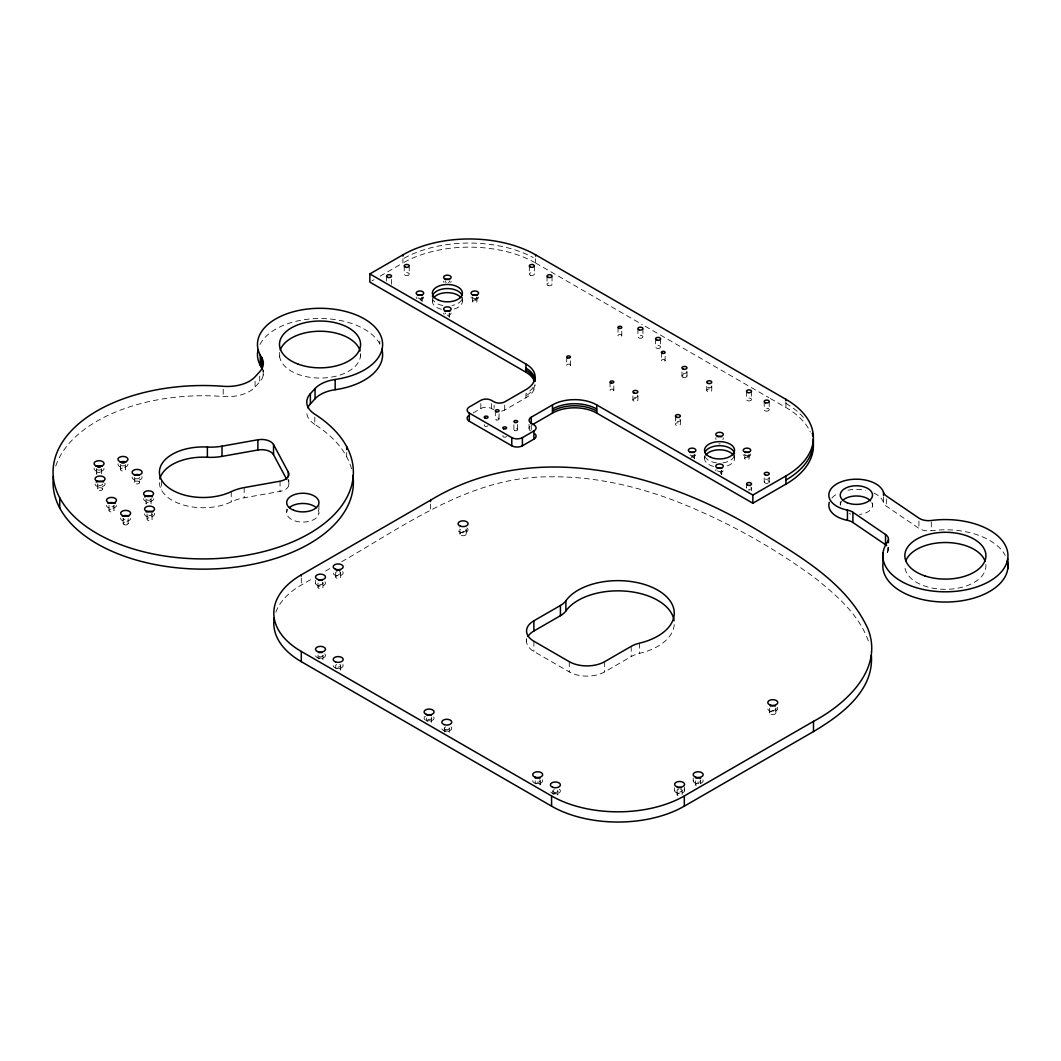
<?xml version="1.0" encoding="UTF-8"?>
<svg xmlns="http://www.w3.org/2000/svg" width="1061" height="1061" viewBox="0 0 1061 1061"><rect width="100%" height="100%" fill="white"/><g stroke="black" fill="none" stroke-linecap="round" stroke-linejoin="round"><path stroke-width="0.75" stroke-dasharray="5 3.75" d="M151.06 498.882L151.06 504.041A2.507 1.446 0 0 0 148.62 502.463A2.507 1.446 0 0 0 146.06 503.922M315.528 583.51L315.528 580.447M317.982 587.237L317.995 583.073M335.687 577.025L335.687 572.847M431.588 722.17L431.588 718.085M449.294 732.382L449.294 728.297M529.054 428.432L529.054 424.334M535.195 783.509L535.195 780.777M540.195 784.861L540.195 780.777M557.887 795.087L557.887 791.002M570.447 365.17A1.883 1.088 0 0 0 567.635 364.228A1.883 1.088 0 0 0 567.635 366.098A1.883 1.088 0 0 0 570.447 365.17L570.447 356.987M613.802 390.276A1.883 1.088 0 0 0 611.109 389.228A1.883 1.088 0 0 0 610.871 391.098A1.883 1.088 0 0 0 613.802 390.276L613.802 382.026M621.773 335.541A1.883 1.088 0 0 0 618.948 334.6A1.883 1.088 0 0 0 618.948 336.47A1.883 1.088 0 0 0 621.773 335.541L621.773 327.358M665.114 360.647A1.883 1.088 0 0 0 662.422 359.599A1.883 1.088 0 0 0 662.197 361.469A1.883 1.088 0 0 0 665.114 360.647L665.128 355.687M674.637 790.843L674.637 787.779M693.218 781.135L693.218 778.071M695.684 784.861L695.684 780.777M700.684 783.509L700.684 780.777M360.408 356.814L360.422 353.671M499.028 418.777L499.068 410.806M517.609 429.506L517.649 421.535M146.073 503.776L146.1 499.055M318.008 657.979L318.075 655.008M335.714 668.191L335.767 665.22M55.756 466.044A150.158 86.697 0 0 1 223.221 396.509A31.286 18.064 0 0 0 255.051 387.04L259.72 381.933A31.286 18.064 0 0 0 263.022 370.939M371.907 280.913L373.976 279.719M380.17 276.139L402.915 263.009L402.915 258.672M473.153 412.928L480.819 408.498A7.507 4.337 0 0 1 491.442 408.498L494.094 410.037M501.681 411.098A7.507 4.337 0 0 0 504.704 410.037L525.951 397.769A31.286 18.064 0 0 0 535.102 384.997M275.807 612.25A93.859 54.191 0 0 1 301.297 585.035L313.406 578.046M325.528 571.057L330.913 567.94M341.669 561.733C406.177 524.718 471.84 476.097 549.903 476.827C592.582 476.097 634.81 485.686 674.584 500.646C724.69 520.301 772.368 546.388 815.591 578.444C837.036 595.698 859.476 615.101 868.667 641.892M526.707 639.624A25.026 14.443 0 0 0 533.882 651.454L569.266 671.892A25.026 14.443 0 0 0 604.664 671.892L631.215 656.56A25.026 14.443 0 0 1 639.372 653.417A56.313 32.506 0 0 0 674.252 623.086M159.415 482.649A43.793 25.292 0 0 0 184.8 505.381A43.793 25.292 0 0 0 231.245 501.866A37.546 21.671 0 0 1 244.189 497.808L280.051 491.402A12.52 7.228 0 0 0 288.313 482.37L288.313 479.453M535.633 263.009L642.29 324.586M645.128 326.231L768.84 397.65M770.273 398.472L785.909 407.504A93.859 54.191 0 0 1 810.312 432.026M873.893 493.033A27.533 15.888 0 0 1 883.521 502.662A12.52 7.228 0 0 0 886.32 506.137L918.932 528.351A12.52 7.228 0 0 0 931.293 530.725A62.572 36.127 0 0 1 1005.271 555.46M340.647 572.675L340.687 577.025A2.507 1.446 0 0 1 336.934 578.272A2.507 1.446 0 0 1 336.934 575.778A2.507 1.446 0 0 1 340.687 577.025M322.955 582.9L322.995 587.237A2.507 1.446 0 0 1 319.242 588.497A2.507 1.446 0 0 1 319.242 585.99A2.507 1.446 0 0 1 322.995 587.237M279.666 352.398L279.706 357.066M263.181 370.607L263.194 375.183L263.194 370.064M661.374 352.398L661.401 360.767M618.019 327.358L618.046 335.727M610.048 382.026L610.075 390.395M566.693 356.987L566.72 365.355M513.895 424.771L513.895 429.639M495.315 410.806L495.315 418.909M931.293 521.959L931.293 530.725M918.932 521.057L918.932 528.351M888.455 547.052L888.455 549.969M887.553 547.755L887.553 552.131A62.572 36.127 0 0 0 885.404 555.646M886.32 498.842L886.32 506.137M883.521 496.827L883.521 502.662M872.46 503.139L872.46 506.07M840.285 501.614L840.285 504.532M785.909 401.88L785.909 407.504M775.909 708.668L775.909 712.753M769.663 708.668L769.663 712.753M769.225 401.535L769.225 409.705A2.507 1.446 0 0 1 765.472 410.965A2.507 1.446 0 0 1 765.472 408.458A2.507 1.446 0 0 1 769.225 409.705M769.225 477.848L769.225 481.933M764.212 401.535L764.212 409.705M764.212 477.848L764.212 481.933M751.533 391.31L751.533 399.493A2.507 1.446 0 0 1 747.766 400.74A2.507 1.446 0 0 1 747.766 398.233A2.507 1.446 0 0 1 751.533 399.493M751.533 488.06L751.533 490.792M749.172 454.373L749.172 458.458A2.188 1.26 0 0 1 745.883 459.559A2.188 1.26 0 0 1 745.883 457.371A2.188 1.26 0 0 1 749.172 458.458M746.52 391.31L746.52 399.493M746.52 483.975L746.52 488.06A2.507 1.446 0 0 1 746.639 487.622M744.782 454.373L744.782 458.458M734.557 454.373L734.557 458.458M721.732 470.209L721.732 474.294M711.759 386.257L711.759 390.342A2.507 1.446 0 0 1 707.78 391.522A2.507 1.446 0 0 1 708.231 389.029A2.507 1.446 0 0 1 711.745 390.501M706.745 386.257L706.745 390.342M704.531 455.739L704.531 458.458M694.305 454.373L694.305 458.458M686.984 371.96L686.984 376.045M684.57 787.063L684.57 790.127M682.104 790.485L682.104 794.57M681.971 371.96L681.971 376.045M680.38 420.103L680.38 424.188A2.507 1.446 0 0 1 676.626 425.448A2.507 1.446 0 0 1 676.626 422.941A2.507 1.446 0 0 1 680.38 424.188M677.09 790.485L677.09 794.57M675.38 416.018L675.38 424.188M660.618 338.83L660.618 347.013A2.507 1.446 0 0 1 656.865 348.26A2.507 1.446 0 0 1 656.865 345.753A2.507 1.446 0 0 1 660.618 347.013M655.618 338.83L655.618 347.013M642.926 328.618L642.926 336.788A2.507 1.446 0 0 1 639.014 337.982A2.507 1.446 0 0 1 639.332 335.488A2.507 1.446 0 0 1 642.913 336.894M639.372 643.205L639.372 653.417M637.913 328.618L637.913 336.788M637.913 395.939L637.913 400.024A2.507 1.446 0 0 1 634.16 401.283A2.507 1.446 0 0 1 634.16 398.777A2.507 1.446 0 0 1 637.913 400.024M632.913 395.939L632.913 400.024M631.215 646.348L631.215 656.56M604.664 661.666L604.664 671.892M569.266 661.666L569.266 671.892M552.887 791.002L552.887 793.721M552.025 276.139L552.025 284.308M547.012 276.139L547.012 284.308M535.633 258.672L535.633 262.624M534.32 265.913L534.32 274.083M533.882 641.229L533.882 651.454M531.256 424.957L531.256 429.851M529.32 265.913L529.32 274.083M526.548 638.682L526.548 641.229M525.951 397.769L525.951 393.684A31.286 18.064 0 0 0 533.63 386.39M504.704 405.13L504.704 410.037M494.094 405.13L494.094 408.405M491.442 403.591L491.442 408.498M480.819 403.591L480.819 408.498M476.999 297.239L476.999 301.324A2.188 1.26 0 0 1 473.71 302.425A2.188 1.26 0 0 1 473.71 300.236A2.188 1.26 0 0 1 476.999 301.324M472.609 297.239L472.609 301.324M466.217 529.863L466.217 533.948M462.397 297.239L462.397 301.324M459.957 529.863L459.957 533.948M449.559 317.159L449.559 313.075A2.188 1.26 0 0 1 447.371 314.335A2.188 1.26 0 0 1 445.196 312.942M444.28 728.297L444.28 731.016M432.357 297.239L432.357 301.324M430.501 504.068L430.501 510.447M426.588 718.085L426.588 720.804M422.132 297.239L422.132 301.324M409.228 265.913L409.228 274.083A2.507 1.446 0 0 1 405.474 275.343A2.507 1.446 0 0 1 405.474 272.836A2.507 1.446 0 0 1 409.228 274.083M404.228 265.913L404.228 274.083M391.536 279.401L391.536 284.308M386.522 276.139L386.522 281.032M379.811 341.058L379.811 343.976M346.682 452.45L346.682 456.84M340.687 665.592L340.687 669.69M322.995 655.38L322.995 659.465M318.91 504.744L318.91 513.497M314.799 417.119L314.799 424.413A150.158 86.697 0 0 1 351.615 469.161M301.297 578.02L301.297 585.035M288.817 480.063L288.817 485.182M286.722 509.147L286.722 512.065M280.051 481.19L280.051 491.402M259.72 376.098L259.72 381.933M255.051 381.204L255.051 387.04M244.189 487.596L244.189 497.808M231.245 491.641L231.245 501.866M223.221 389.215L223.221 396.509M161.365 481.137L161.365 489.903M152.055 514.253L152.055 519.36A2.507 1.446 0 0 1 148.195 520.434A2.507 1.446 0 0 1 148.434 517.94A2.507 1.446 0 0 1 152.068 519.306M147.068 513.988L147.068 519.094M139.614 482.596A2.507 1.446 0 0 0 135.98 481.217A2.507 1.446 0 0 0 135.742 483.71A2.507 1.446 0 0 0 139.614 482.596L139.601 477.53A2.507 1.446 0 0 1 137.055 478.843A2.507 1.446 0 0 1 134.601 477.423M134.614 477.264L134.614 482.37M128.142 523.63L128.142 518.524A2.507 1.446 0 0 1 125.689 519.837A2.507 1.446 0 0 1 123.182 518.617M125.45 464.559L125.45 469.665A2.507 1.446 0 0 1 121.591 470.739A2.507 1.446 0 0 1 121.829 468.246A2.507 1.446 0 0 1 125.463 469.612M123.156 518.259L123.156 523.365M120.463 464.294L120.463 469.4M113.991 505.54L113.991 510.646A2.507 1.446 0 0 1 110.132 511.72A2.507 1.446 0 0 1 110.371 509.227A2.507 1.446 0 0 1 114.004 510.606M109.004 510.381L109.004 505.275A2.507 1.446 0 0 0 111.538 506.853A2.507 1.446 0 0 0 113.991 505.288M102.546 489.201A2.507 1.446 0 0 0 98.925 487.835A2.507 1.446 0 0 0 98.673 490.328A2.507 1.446 0 0 0 102.546 489.201L102.546 484.148A2.507 1.446 0 0 1 99.999 485.461A2.507 1.446 0 0 1 97.546 484.028M101.538 468.816L101.538 473.935M97.559 483.882L97.559 488.988M96.551 468.551L96.551 473.657M466.867 527.98A5 2.891 0 0 1 466.455 531.999A5 2.891 0 0 1 459.466 531.866A5 2.891 0 0 1 459.546 527.821M465.938 529.121A3.13 1.804 0 0 1 463.087 531.667A3.13 1.804 0 0 1 460.249 529.121M777.183 707.289A5 2.891 0 0 1 773.496 711.533A5 2.891 0 0 1 767.899 708.058M775.79 708.164A3.13 1.804 0 0 1 772.779 710.472A3.13 1.804 0 0 1 769.782 708.164M342.623 571.6A5 2.891 0 0 1 338.273 575.831A5 2.891 0 0 1 333.671 571.693M339.228 571.627A2.507 1.446 0 0 1 340.157 573.829A2.507 1.446 0 0 1 336.218 573.829A2.507 1.446 0 0 1 337.146 571.627M324.931 581.826A5 2.891 0 0 1 320.926 586.03A5 2.891 0 0 1 315.714 582.29M322.385 582.21A2.507 1.446 0 0 1 322.212 584.2A2.507 1.446 0 0 1 318.764 584.2A2.507 1.446 0 0 1 318.592 582.21M324.746 653.868A5 2.891 0 0 1 323.698 657.595A5 2.891 0 0 1 317.133 657.528A5 2.891 0 0 1 316.337 653.775M318.3 658.775A2.507 1.446 0 0 1 321.987 658.311A2.507 1.446 0 0 1 322.252 660.486M322.982 655.221A2.507 1.446 0 0 1 320.449 656.825A2.507 1.446 0 0 1 318.008 655.168M342.783 664.451A5 2.891 0 0 1 338.273 668.483A5 2.891 0 0 1 333.525 664.531M336.854 668.457A2.507 1.446 0 0 1 340.302 668.907A2.507 1.446 0 0 1 339.533 670.897M339.692 664.438A2.507 1.446 0 0 1 340.037 666.573A2.507 1.446 0 0 1 336.337 666.573A2.507 1.446 0 0 1 336.682 664.438M433.684 716.931A5 2.891 0 0 1 432.556 720.167A5 2.891 0 0 1 426.92 720.684M425.488 720.087A5 2.891 0 0 1 425.368 716.148M431.403 717.528A2.507 1.446 0 0 1 429.029 719.53A2.507 1.446 0 0 1 426.827 717.461M427.092 721.294A2.507 1.446 0 0 1 430.66 721.042A2.507 1.446 0 0 1 430.991 723.111M451.044 726.785A5 2.891 0 0 1 450.089 730.472A5 2.891 0 0 1 443.617 730.538A5 2.891 0 0 1 442.437 726.865M444.347 732.063A2.507 1.446 0 0 1 448.153 731.175A2.507 1.446 0 0 1 448.286 733.536M559.24 789.145A5 2.891 0 0 1 558.776 793.124A5 2.891 0 0 1 551.866 793.044A5 2.891 0 0 1 551.667 789.066M553.205 794.384A2.507 1.446 0 0 1 556.587 793.814A2.507 1.446 0 0 1 557.595 795.763M684.04 789.145A5 2.891 0 0 1 679.504 793.376A5 2.891 0 0 1 675.247 789.052M702.899 779.822A5 2.891 0 0 1 697.913 783.668A5 2.891 0 0 1 693.669 779.53M696.228 785.777A2.507 1.446 0 0 1 696.507 783.787A2.507 1.446 0 0 1 699.955 783.84M700.035 779.808A2.507 1.446 0 0 1 699.928 781.824A2.507 1.446 0 0 1 696.44 781.824A2.507 1.446 0 0 1 696.321 779.808M535.818 783.907A2.507 1.446 0 0 1 539.81 784.092A2.507 1.446 0 0 1 538.391 786.254M542.383 779.769A5 2.891 0 0 1 537.516 783.668A5 2.891 0 0 1 533.139 779.583M539.545 779.808A2.507 1.446 0 0 1 539.426 781.824A2.507 1.446 0 0 1 535.951 781.811A2.507 1.446 0 0 1 535.845 779.808M678.098 795.737A2.507 1.446 0 0 1 678.403 793.31A2.507 1.446 0 0 1 682.09 794.477M680.472 789.132A2.507 1.446 0 0 1 681.6 791.347A2.507 1.446 0 0 1 677.594 791.347A2.507 1.446 0 0 1 678.722 789.132M888.163 547.715A12.52 7.228 0 0 1 887.553 552.131M831.89 498.033A27.533 15.888 0 0 1 837.832 493.551M847.964 490.169A27.533 15.888 0 0 1 865.365 490.275M985.855 564.505A40.543 23.408 0 0 1 946.385 589.319A40.543 23.408 0 0 1 904.847 565.672M871.824 502.596A16.14 9.324 0 0 1 859.529 514.439M850.67 514.015A16.14 9.324 0 0 1 849.211 513.657M840.232 505.368A16.14 9.324 0 0 1 841.903 501.163M318.234 510.036A16.14 9.324 0 0 1 302.146 522.092A16.14 9.324 0 0 1 287.836 509.307M259.985 344.493A62.572 36.127 0 0 1 321.881 318.539A62.572 36.127 0 0 1 381.018 346.562M314.799 424.413A31.286 18.064 0 0 1 306.934 410.448M151.06 498.67A2.507 1.446 0 0 1 148.606 500.235A2.507 1.446 0 0 1 146.06 498.71M360.581 354.321A40.543 23.408 0 0 1 319.162 378.048A40.543 23.408 0 0 1 279.56 353.313M153.566 498.75A5 2.891 0 0 1 148.46 501.681A5 2.891 0 0 1 143.567 498.63M141.895 476.548A5 2.891 0 0 1 136.644 480.275A5 2.891 0 0 1 132.678 476.044M104.827 483.153A5 2.891 0 0 1 100.835 486.866A5 2.891 0 0 1 95.039 484.055M116.511 505.368A5 2.891 0 0 1 111.392 508.299A5 2.891 0 0 1 106.498 505.248M96.79 474.413A2.507 1.446 0 0 1 98.222 472.437A2.507 1.446 0 0 1 101.485 473.471M103.991 468.233A5 2.891 0 0 1 98.938 471.575A5 2.891 0 0 1 94.137 468.113M101.166 469.453A2.507 1.446 0 0 1 96.962 469.492M124.628 465.5A2.507 1.446 0 0 1 121.352 465.527M127.943 464.174A5 2.891 0 0 1 122.678 467.304A5 2.891 0 0 1 118.05 463.843M130.649 518.55A5 2.891 0 0 1 125.185 521.269A5 2.891 0 0 1 120.689 518.02M151.551 513.232A2.507 1.446 0 0 1 151.272 515.182A2.507 1.446 0 0 1 147.903 515.208A2.507 1.446 0 0 1 147.545 513.272M154.349 513.272A5 2.891 0 0 1 149.641 517.012A5 2.891 0 0 1 144.747 513.352M679.65 419.082A2.507 1.446 0 0 1 679.65 421.124A2.507 1.446 0 0 1 676.109 421.124A2.507 1.446 0 0 1 676.109 419.082M711.706 385.965A2.507 1.446 0 0 1 709.252 387.703A2.507 1.446 0 0 1 706.798 385.965M686.772 371.377A2.507 1.446 0 0 1 684.478 373.406A2.507 1.446 0 0 1 682.183 371.377M637.595 395.236A2.507 1.446 0 0 1 635.406 397.384A2.507 1.446 0 0 1 633.218 395.236M530.381 430.885A7.507 4.337 0 0 1 530.805 425.647M534.943 384.825A31.286 18.064 0 0 1 525.951 395.726M404.108 262.332A93.859 54.191 0 0 1 534.439 262.332M404.108 258.234A93.859 54.191 0 0 1 533.206 257.571M785.909 403.419A93.859 54.191 0 0 1 803.747 417.795M723.125 470.872A3.753 2.162 0 0 1 720.313 472.331M715.976 470.872A3.753 2.162 0 0 1 715.976 469.559M750.657 453.936A3.753 2.162 0 0 1 747.74 456.495A3.753 2.162 0 0 1 743.297 454.824M722.992 437.676A3.753 2.162 0 0 1 722.833 439.586M716.095 439.4A3.753 2.162 0 0 1 716.095 437.676M695.791 454.824A3.753 2.162 0 0 1 689.716 456.044M478.538 297.014A3.753 2.162 0 0 1 474.811 299.401A3.753 2.162 0 0 1 471.071 297.014M451.111 281.178A3.753 2.162 0 0 1 450.66 282.451M444.095 282.451A3.753 2.162 0 0 1 443.644 281.178M423.684 297.014A3.753 2.162 0 0 1 419.175 299.361M416.854 298.473A3.753 2.162 0 0 1 416.217 297.014M451.124 313.075A3.753 2.162 0 0 1 445.554 314.971M444.28 314.308A3.753 2.162 0 0 1 443.617 313.075M733.854 455.832A15.013 8.674 0 0 1 725.512 466.416M713.589 466.416A15.013 8.674 0 0 1 705.233 455.832M734.239 456.15A15.013 8.674 0 0 1 722.621 462.861M716.467 462.861A15.013 8.674 0 0 1 704.849 456.15M748.761 490.712A2.507 1.446 0 0 1 749.278 490.712M750.631 486.946A2.507 1.446 0 0 1 750.419 489.254A2.507 1.446 0 0 1 746.639 488.498M767.939 483.193A2.507 1.446 0 0 1 764.238 482.132A2.507 1.446 0 0 1 767.302 480.527A2.507 1.446 0 0 1 768.787 482.755M769.106 477.41A2.507 1.446 0 0 1 766.718 479.293A2.507 1.446 0 0 1 764.331 477.41M461.681 299.865A15.013 8.674 0 0 1 451.933 305.502M442.822 305.502A15.013 8.674 0 0 1 433.06 299.865M462.079 299.547A15.013 8.674 0 0 1 453.339 309.281M441.416 309.281A15.013 8.674 0 0 1 432.676 299.547M448.246 316.006A2.188 1.26 0 0 1 449.559 317.027M476.986 297.107A2.188 1.26 0 0 1 474.811 298.499A2.188 1.26 0 0 1 472.622 297.107M449.519 281.138A2.188 1.26 0 0 1 448.432 282.505M446.31 282.505A2.188 1.26 0 0 1 445.235 281.138M420.395 300.091A2.188 1.26 0 0 1 422.092 301.072M422.119 297.107A2.188 1.26 0 0 1 419.944 298.499A2.188 1.26 0 0 1 417.769 297.107M748.986 454.877A2.188 1.26 0 0 1 746.971 455.633A2.188 1.26 0 0 1 744.968 454.877M720.207 443.83A2.188 1.26 0 0 1 718.881 443.83M691.056 457.357A2.188 1.26 0 0 1 693.509 457.49A2.188 1.26 0 0 1 694.199 458.843M694.119 454.877A2.188 1.26 0 0 1 692.117 455.633A2.188 1.26 0 0 1 690.101 454.877M720.207 473.1A2.188 1.26 0 0 1 721.56 474.797M721.467 470.832A2.188 1.26 0 0 1 719.544 471.482A2.188 1.26 0 0 1 717.634 470.832M487.888 425.74A1.883 1.088 0 0 1 484.904 426.177A1.883 1.088 0 0 1 485.222 424.413M506.548 436.323A1.883 1.088 0 0 1 503.524 436.933A1.883 1.088 0 0 1 503.935 435.103M461.336 535.447A3.13 1.804 0 0 0 466.203 534.081A3.13 1.804 0 0 0 461.721 532.33A3.13 1.804 0 0 0 461.336 535.447M771.029 714.252A3.13 1.804 0 0 0 775.909 712.886A3.13 1.804 0 0 0 771.413 711.135A3.13 1.804 0 0 0 771.029 714.252M445.434 729.517A2.507 1.446 0 0 0 449.294 728.363A2.507 1.446 0 0 0 445.647 727.01A2.507 1.446 0 0 0 445.434 729.517M554.041 792.209A2.507 1.446 0 0 0 557.887 791.068A2.507 1.446 0 0 0 554.24 789.716A2.507 1.446 0 0 0 554.041 792.209M124.283 524.704A2.507 1.446 0 0 0 128.156 523.577A2.507 1.446 0 0 0 124.522 522.211A2.507 1.446 0 0 0 124.283 524.704M683.005 377.212A2.507 1.446 0 0 0 686.971 376.191A2.507 1.446 0 0 0 683.456 374.719A2.507 1.446 0 0 0 683.005 377.212M530.42 275.29A2.507 1.446 0 0 0 534.32 274.189A2.507 1.446 0 0 0 530.725 272.783A2.507 1.446 0 0 0 530.42 275.29M548.113 285.502A2.507 1.446 0 0 0 552.012 284.414A2.507 1.446 0 0 0 548.418 283.008A2.507 1.446 0 0 0 548.113 285.502M496.243 419.917A1.883 1.088 0 0 0 499.068 418.976A1.883 1.088 0 0 0 496.243 418.034A1.883 1.088 0 0 0 496.243 419.917M514.837 430.647A1.883 1.088 0 0 0 517.649 429.705A1.883 1.088 0 0 0 514.837 428.763A1.883 1.088 0 0 0 514.837 430.647"/><path stroke-width="1.5" d="M310.382 393.684L315.051 388.578A31.286 18.064 0 0 1 335.157 379.48A62.572 36.127 0 0 0 380.156 334.401A62.572 36.127 0 0 0 300.462 310.117A62.572 36.127 0 0 0 261.377 357A31.286 18.064 0 0 1 259.72 371.721L255.051 376.827A31.286 18.064 0 0 1 223.221 386.297A150.158 86.697 0 0 0 54.854 485.62A150.158 86.697 0 0 0 267.743 550.5A150.158 86.697 0 0 0 314.799 414.201A31.286 18.064 0 0 1 310.382 393.684L310.382 403.896A31.286 18.064 0 0 0 307.796 407.742M310.382 403.896L315.051 398.79A31.286 18.064 0 0 1 335.157 389.705A62.572 36.127 0 0 0 381.894 349.175M301.297 574.823A93.859 54.191 0 0 0 301.297 651.454L551.574 795.949A93.859 54.191 0 0 0 684.305 795.949L813.495 721.361C845.869 704.08 884.158 669.279 867.858 628.696C846.837 583.059 800.511 556.773 759.517 531.402C662.939 472.702 533.908 437.437 430.501 500.235L301.297 574.823L301.297 576.096M274.308 617.754A93.859 54.191 0 0 0 301.297 661.666L551.574 806.161A93.859 54.191 0 0 0 684.305 806.161L813.495 731.573C840.816 715.339 874.065 690.936 871.36 655.247M534.439 381.297A31.286 18.064 0 0 0 525.951 372.225L369.838 282.107L369.838 273.924L402.915 254.839A93.859 54.191 0 0 1 535.633 254.839L785.909 399.334A93.859 54.191 0 0 1 785.909 475.965L785.909 484.134L752.846 503.232L596.733 413.1A31.286 18.064 0 0 0 552.489 413.1L532.675 424.546M531.256 423.724L531.256 417.185L552.489 404.931A31.286 18.064 0 0 1 596.733 404.931L752.846 495.049L785.909 475.965M369.838 273.924L525.951 364.056A31.286 18.064 0 0 1 525.951 389.599L504.704 401.867A7.507 4.337 0 0 1 494.094 401.867L491.442 400.329A7.507 4.337 0 0 0 480.819 400.329L469.32 406.973A7.507 4.337 0 0 0 469.32 413.1L511.787 437.623A7.507 4.337 0 0 0 522.41 437.623L533.908 430.978A7.507 4.337 0 0 0 533.908 424.851L531.256 423.312A7.507 4.337 0 0 1 531.256 417.185M468.431 415.753A7.507 4.337 0 0 0 469.32 421.27L511.787 445.792A7.507 4.337 0 0 0 522.41 445.792L533.908 439.148A7.507 4.337 0 0 0 535.168 433.989M533.882 620.804L560.42 605.473A25.026 14.443 0 0 0 565.871 600.765A56.313 32.506 0 0 1 657.754 590.155A56.313 32.506 0 0 1 639.372 643.205A25.026 14.443 0 0 0 631.215 646.348L604.664 661.666A25.026 14.443 0 0 1 569.266 661.666L533.882 641.229A25.026 14.443 0 0 1 533.882 620.804L533.882 631.016A25.026 14.443 0 0 0 527.954 636.467M533.882 631.016L560.42 615.698A25.026 14.443 0 0 0 565.871 610.977A56.313 32.506 0 0 1 626.627 591.229A56.313 32.506 0 0 1 674.067 620.738M288.313 472.158A12.52 7.228 0 0 1 280.051 481.19L244.189 487.596A37.546 21.671 0 0 0 231.245 491.641A43.793 25.292 0 0 1 161.365 479.678A43.793 25.292 0 0 1 207.372 447.039A37.546 21.671 0 0 0 222.014 446.177L257.889 439.771A12.52 7.228 0 0 1 273.539 444.546L288.313 472.158L288.313 476.535M159.826 478.975A43.793 25.292 0 0 1 207.372 457.264A37.546 21.671 0 0 0 222.014 456.389L257.889 449.997A12.52 7.228 0 0 1 273.539 454.758L286.762 479.466M852.911 512.277L885.524 534.492A12.52 7.228 0 0 1 887.553 541.919A62.572 36.127 0 0 0 933.852 591.202A62.572 36.127 0 0 0 1007.937 554.943A62.572 36.127 0 0 0 931.293 520.5A12.52 7.228 0 0 1 918.932 518.139L886.32 495.925A12.52 7.228 0 0 1 883.521 492.45A27.533 15.888 0 0 0 856.36 479.187A27.533 15.888 0 0 0 829.211 492.463A27.533 15.888 0 0 0 847.434 510.116A12.52 7.228 0 0 1 852.911 512.277L852.911 522.489L885.524 544.704A12.52 7.228 0 0 1 886.678 545.633M1007.738 558.67L1007.738 568.882M888.455 539.757L888.455 542.675M885.524 534.492L885.524 544.704M883.521 492.45L883.521 495.368M883.031 552.741L883.031 562.953A62.572 36.127 0 0 0 947.301 602.025A62.572 36.127 0 0 0 1007.313 560.752M847.434 510.116L847.434 520.328A12.52 7.228 0 0 1 852.911 522.489M813.495 721.361L813.495 731.573M785.909 399.334L785.909 400.607M752.846 495.049L752.846 503.232M684.305 795.949L684.305 806.161M596.733 404.931L596.733 413.1M565.871 600.765L565.871 610.977M560.42 605.473L560.42 615.698M552.489 404.931L552.489 413.1M551.574 795.949L551.574 806.161M535.633 254.839L535.633 256.112M533.908 430.978L533.908 439.148M525.951 364.056L525.951 372.225M522.41 437.623L522.41 445.792M511.787 437.623L511.787 445.792M469.32 413.1L469.32 421.27M430.501 500.235L430.501 501.508M402.915 254.839L402.915 256.112M346.682 446.615L346.682 449.532M335.157 379.48L335.157 389.705M315.051 388.578L315.051 398.79M301.297 651.454L301.297 661.666M273.539 444.546L273.539 454.758M261.948 357.955L261.948 368.167M261.377 357L261.377 367.212A31.286 18.064 0 0 1 262.571 369.533M260.263 355.09L260.263 365.316M257.889 439.771L257.889 449.997M222.014 446.177L222.014 456.389M207.372 447.039L207.372 457.264M59.748 497.821L59.748 508.033M770.392 706.135A5 2.891 0 0 1 775.18 706.135M336.191 570.288A5 2.891 0 0 1 340.024 570.248M318.83 580.433A5 2.891 0 0 1 321.987 580.394M318.83 652.648A5 2.891 0 0 1 321.987 652.621M427.092 715.432A5 2.891 0 0 1 431.257 715.472M677.939 787.766A5 2.891 0 0 1 681.441 787.806M695.87 778.217A5 2.891 0 0 1 700.658 778.27M535.288 778.243A5 2.891 0 0 1 540.089 778.243M847.434 520.328A27.533 15.888 0 0 1 829.331 502.317M905.855 560.699A40.543 23.408 0 0 1 945.815 542.516A40.543 23.408 0 0 1 985.085 561.189M842.686 500.354A16.14 9.324 0 0 1 870.564 500.858M289.388 507.609A16.14 9.324 0 0 1 316.324 507.688M261.377 367.212A62.572 36.127 0 0 1 258.075 349.653M352.889 475.461A150.158 86.697 0 0 1 203.898 569.134A150.158 86.697 0 0 1 53.435 476.243M280.303 349.997A40.543 23.408 0 0 1 320.913 331.244A40.543 23.408 0 0 1 360.09 350.992M144.734 496.933A5 2.891 0 0 1 152.307 496.88M134.349 474.983A5 2.891 0 0 1 139.442 474.837M96.219 482.145A5 2.891 0 0 1 103.54 481.946M107.917 503.391A5 2.891 0 0 1 115.238 503.484M96.286 466.283A5 2.891 0 0 1 101.989 466.349M97.97 467.384A2.507 1.446 0 0 1 100.052 467.37M121.882 463.113A2.507 1.446 0 0 1 124.124 463.14M120.198 462.012A5 2.891 0 0 1 125.901 462.079M122.32 516.23A5 2.891 0 0 1 128.872 516.176M146.232 511.959A5 2.891 0 0 1 152.784 511.906M552.489 409.015A31.286 18.064 0 0 1 596.733 409.015M552.489 411.058A31.286 18.064 0 0 1 596.733 411.058M813.111 441.615A93.859 54.191 0 0 1 785.909 484.134M525.951 370.183A31.286 18.064 0 0 1 534.943 381.098M525.951 368.14A31.286 18.064 0 0 1 535.102 380.912M813.27 438.936A93.859 54.191 0 0 1 785.909 480.049M812.275 433.365A93.859 54.191 0 0 1 812.898 436.137M717.422 468.431A3.753 2.162 0 0 1 721.679 468.431M745.154 452.477A3.753 2.162 0 0 1 748.801 452.477M717.727 436.641A3.753 2.162 0 0 1 721.374 436.641M690.3 452.477A3.753 2.162 0 0 1 693.934 452.477M472.675 295.449A3.753 2.162 0 0 1 476.933 295.449M445.249 279.613A3.753 2.162 0 0 1 449.506 279.613M417.822 295.449A3.753 2.162 0 0 1 422.066 295.449M444.97 311.417A3.753 2.162 0 0 1 449.784 311.417M705.764 455.023A15.013 8.674 0 0 1 719.544 449.798A15.013 8.674 0 0 1 733.323 455.023M704.849 452.596A15.013 8.674 0 0 1 720.313 445.713A15.013 8.674 0 0 1 734.477 453.485M432.437 296.337A15.013 8.674 0 0 1 446.601 288.579A15.013 8.674 0 0 1 462.079 295.462M433.591 297.876A15.013 8.674 0 0 1 447.371 292.65A15.013 8.674 0 0 1 461.15 297.876M460.58 526.243A5 2.891 0 0 0 468.087 523.736A5 2.891 0 0 0 460.58 521.23A5 2.891 0 0 0 460.58 526.243M770.286 705.048A5 2.891 0 0 0 777.793 702.541A5 2.891 0 0 0 770.286 700.035A5 2.891 0 0 0 770.286 705.048M335.475 569.24A5 2.891 0 0 0 343.18 566.945A5 2.891 0 0 0 335.899 564.24A5 2.891 0 0 0 335.475 569.24M317.783 579.452A5 2.891 0 0 0 325.488 577.171A5 2.891 0 0 0 318.194 574.452A5 2.891 0 0 0 317.783 579.452M317.783 651.679A5 2.891 0 0 0 325.488 649.385A5 2.891 0 0 0 318.194 646.679A5 2.891 0 0 0 317.783 651.679M335.475 661.892A5 2.891 0 0 0 343.18 659.61A5 2.891 0 0 0 335.899 656.892A5 2.891 0 0 0 335.475 661.892M426.376 714.385A5 2.891 0 0 0 434.095 712.09A5 2.891 0 0 0 426.801 709.385A5 2.891 0 0 0 426.376 714.385M444.082 724.597A5 2.891 0 0 0 451.787 722.302A5 2.891 0 0 0 444.493 719.597A5 2.891 0 0 0 444.082 724.597M552.675 787.302A5 2.891 0 0 0 560.394 785.007A5 2.891 0 0 0 553.099 782.302A5 2.891 0 0 0 552.675 787.302M676.891 786.785A5 2.891 0 0 0 684.597 784.503A5 2.891 0 0 0 677.316 781.785A5 2.891 0 0 0 676.891 786.785M695.472 777.076A5 2.891 0 0 0 703.178 774.795A5 2.891 0 0 0 695.897 772.076A5 2.891 0 0 0 695.472 777.076M534.89 777.05A5 2.891 0 0 0 542.688 774.862A5 2.891 0 0 0 535.5 772.05A5 2.891 0 0 0 534.89 777.05M924.728 575.844A40.543 23.408 0 0 0 985.921 555.951A40.543 23.408 0 0 0 925.497 535.301A40.543 23.408 0 0 0 924.728 575.844M847.182 502.742A16.14 9.324 0 0 0 872.46 495.845A16.14 9.324 0 0 0 849.476 486.654A16.14 9.324 0 0 0 847.182 502.742M293.685 510.261A16.14 9.324 0 0 0 318.91 503.285A16.14 9.324 0 0 0 295.847 494.161A16.14 9.324 0 0 0 293.685 510.261M297.796 364.003A40.543 23.408 0 0 0 360.515 345.767A40.543 23.408 0 0 0 301.815 323.525A40.543 23.408 0 0 0 297.796 364.003M145.821 496.097A5 2.891 0 0 0 153.566 493.856A5 2.891 0 0 0 146.312 491.11A5 2.891 0 0 0 145.821 496.097M134.362 474.705A5 2.891 0 0 0 142.108 472.45A5 2.891 0 0 0 134.853 469.705A5 2.891 0 0 0 134.362 474.705M97.307 481.323A5 2.891 0 0 0 105.039 479.068A5 2.891 0 0 0 97.798 476.323A5 2.891 0 0 0 97.307 481.323M108.752 502.715A5 2.891 0 0 0 116.498 500.46A5 2.891 0 0 0 109.256 497.715A5 2.891 0 0 0 108.752 502.715M96.299 465.991A5 2.891 0 0 0 104.044 463.75A5 2.891 0 0 0 96.803 461.005A5 2.891 0 0 0 96.299 465.991M120.211 461.734A5 2.891 0 0 0 127.957 459.479A5 2.891 0 0 0 120.715 456.734A5 2.891 0 0 0 120.211 461.734M122.904 515.699A5 2.891 0 0 0 130.649 513.444A5 2.891 0 0 0 123.408 510.699A5 2.891 0 0 0 122.904 515.699M146.816 511.429A5 2.891 0 0 0 154.561 509.174A5 2.891 0 0 0 147.307 506.429A5 2.891 0 0 0 146.816 511.429M676.626 417.265A2.507 1.446 0 0 0 680.38 416.018A2.507 1.446 0 0 0 676.626 414.771A2.507 1.446 0 0 0 676.626 417.265M708.005 383.419A2.507 1.446 0 0 0 711.759 382.172A2.507 1.446 0 0 0 708.005 380.926A2.507 1.446 0 0 0 708.005 383.419M683.218 369.122A2.507 1.446 0 0 0 686.984 367.862A2.507 1.446 0 0 0 683.218 366.615A2.507 1.446 0 0 0 683.218 369.122M634.16 393.1A2.507 1.446 0 0 0 637.913 391.854A2.507 1.446 0 0 0 634.16 390.607A2.507 1.446 0 0 0 634.16 393.1M405.329 267.107A2.507 1.446 0 0 0 409.228 266.019A2.507 1.446 0 0 0 405.634 264.613A2.507 1.446 0 0 0 405.329 267.107M387.623 277.332A2.507 1.446 0 0 0 391.522 276.231A2.507 1.446 0 0 0 387.928 274.839A2.507 1.446 0 0 0 387.623 277.332M530.566 267.173A2.507 1.446 0 0 0 534.32 265.913A2.507 1.446 0 0 0 530.566 264.666A2.507 1.446 0 0 0 530.566 267.173M548.113 277.332A2.507 1.446 0 0 0 552.012 276.231A2.507 1.446 0 0 0 548.418 274.839A2.507 1.446 0 0 0 548.113 277.332M656.865 340.09A2.507 1.446 0 0 0 660.618 338.83A2.507 1.446 0 0 0 656.865 337.584A2.507 1.446 0 0 0 656.865 340.09M639.014 329.812A2.507 1.446 0 0 0 642.913 328.724A2.507 1.446 0 0 0 639.332 327.318A2.507 1.446 0 0 0 639.014 329.812M747.766 392.57A2.507 1.446 0 0 0 751.533 391.31A2.507 1.446 0 0 0 747.766 390.063A2.507 1.446 0 0 0 747.766 392.57M765.472 402.782A2.507 1.446 0 0 0 769.225 401.535A2.507 1.446 0 0 0 765.472 400.276A2.507 1.446 0 0 0 765.472 402.782M717.342 467.874A3.753 2.162 0 0 0 723.284 466.349A3.753 2.162 0 0 0 718.018 464.148A3.753 2.162 0 0 0 717.342 467.874M744.769 452.039A3.753 2.162 0 0 0 750.711 450.514A3.753 2.162 0 0 0 745.445 448.312A3.753 2.162 0 0 0 744.769 452.039M717.342 436.204A3.753 2.162 0 0 0 723.284 434.678A3.753 2.162 0 0 0 718.018 432.477A3.753 2.162 0 0 0 717.342 436.204M689.915 452.039A3.753 2.162 0 0 0 695.857 450.514A3.753 2.162 0 0 0 690.592 448.312A3.753 2.162 0 0 0 689.915 452.039M472.927 295.024A3.753 2.162 0 0 0 478.564 293.154A3.753 2.162 0 0 0 472.927 291.271A3.753 2.162 0 0 0 472.927 295.024M445.501 279.189A3.753 2.162 0 0 0 451.124 277.319A3.753 2.162 0 0 0 445.501 275.436A3.753 2.162 0 0 0 445.501 279.189M418.074 295.024A3.753 2.162 0 0 0 423.697 293.154A3.753 2.162 0 0 0 418.074 291.271A3.753 2.162 0 0 0 418.074 295.024M445.501 310.86A3.753 2.162 0 0 0 451.124 308.99A3.753 2.162 0 0 0 445.501 307.106A3.753 2.162 0 0 0 445.501 310.86M438.564 300.17A15.013 8.674 0 0 0 462.317 294.043A15.013 8.674 0 0 0 441.257 285.237A15.013 8.674 0 0 0 438.564 300.17M710.737 457.304A15.013 8.674 0 0 0 734.477 451.19A15.013 8.674 0 0 0 713.416 442.371A15.013 8.674 0 0 0 710.737 457.304M747.766 485.222A2.507 1.446 0 0 0 751.533 483.975A2.507 1.446 0 0 0 747.766 482.728A2.507 1.446 0 0 0 747.766 485.222M765.472 475.01A2.507 1.446 0 0 0 769.225 473.763A2.507 1.446 0 0 0 765.472 472.503A2.507 1.446 0 0 0 765.472 475.01M610.871 382.928A1.883 1.088 0 0 0 613.802 382.106A1.883 1.088 0 0 0 611.109 381.045A1.883 1.088 0 0 0 610.871 382.928M567.635 357.928A1.883 1.088 0 0 0 570.447 356.987A1.883 1.088 0 0 0 567.635 356.058A1.883 1.088 0 0 0 567.635 357.928M618.948 328.3A1.883 1.088 0 0 0 621.773 327.358A1.883 1.088 0 0 0 618.948 326.417A1.883 1.088 0 0 0 618.948 328.3M662.197 353.286A1.883 1.088 0 0 0 665.114 352.477A1.883 1.088 0 0 0 662.422 351.416A1.883 1.088 0 0 0 662.197 353.286M485.182 418.127A1.883 1.088 0 0 0 488.007 417.185A1.883 1.088 0 0 0 485.182 416.244A1.883 1.088 0 0 0 485.182 418.127M496.243 411.734A1.883 1.088 0 0 0 499.068 410.806A1.883 1.088 0 0 0 496.243 409.864A1.883 1.088 0 0 0 496.243 411.734M514.837 422.464A1.883 1.088 0 0 0 517.649 421.535A1.883 1.088 0 0 0 514.837 420.594A1.883 1.088 0 0 0 514.837 422.464M503.657 428.816A1.883 1.088 0 0 0 506.574 427.994A1.883 1.088 0 0 0 503.882 426.946A1.883 1.088 0 0 0 503.657 428.816"/></g></svg>
